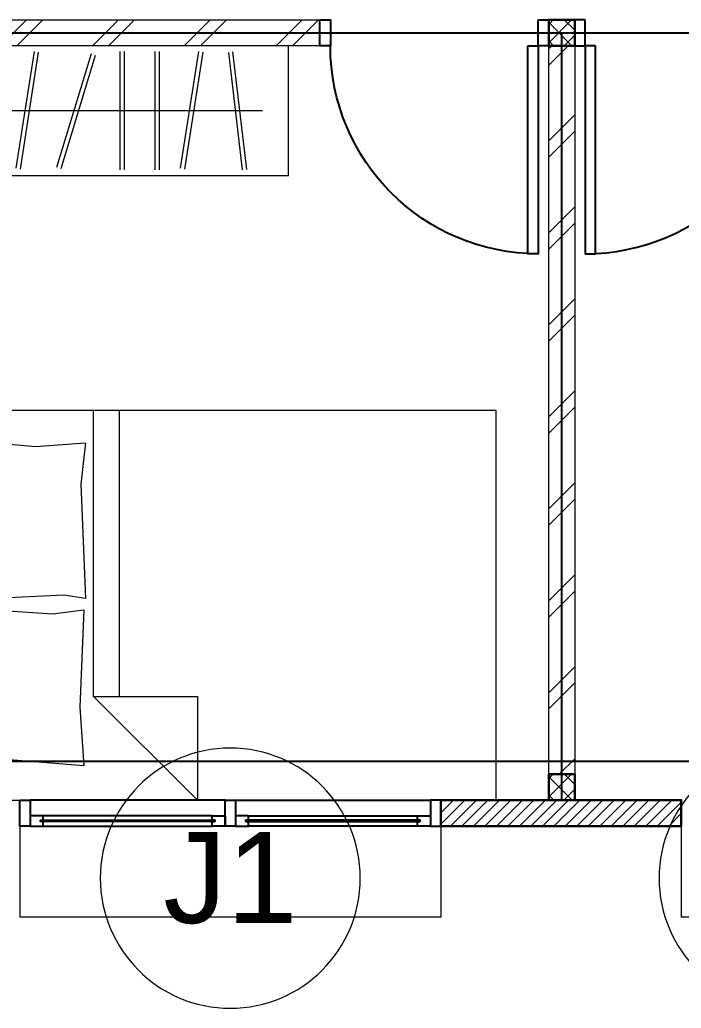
# Model space of a CAD drawing. Header units: millimetres. Extents: x -108 to 357, y -17 to 192.
# Drawn here: x 52.762 to 55.307, y 131.908 to 135.708 of the extents above; entities that cross this region are included whole.
import ezdxf
from ezdxf.enums import TextEntityAlignment as Align

# ---------------------------------------------------------------- set-up
doc = ezdxf.new("R2010")
doc.units = ezdxf.units.MM
for name, color, linetype, lineweight in [('ars', 11, 'Continuous', 0), ('KOL', 1, 'Continuous', 30), ('KOLOM', 4, 'Continuous', 9), ('lan', 7, 'Continuous', 15), ('NOT', 7, 'Continuous', 20), ('tem', 5, 'Continuous', 20)]:
    doc.layers.add(name, color=color, linetype=linetype, lineweight=lineweight)
doc.layers.add('as', color=1, linetype='Continuous', plot=False)
doc.layers.add('Kusen', color=30, linetype='Continuous')
doc.styles.add('S', font='simplex', dxfattribs={"width": 0.75})
doc.styles.get("Standard").update_dxf_attribs({"font": 'arial.ttf'})
pattern_1 = [(45, (63.4338, -0.72464), (-0.1767767, 0.1767767), []), (45, (63.4963, -0.72464), (-0.1767767, 0.1767767), [])]

# ---------------------------------------------------------------- blocks, each defined once
blk = doc.blocks.new('T. J1')
at = {"layer": 'Kusen'}
for p, q in [((-0.7188, 0.1), (-0.0688, 0.1)), ((0.7212, 0.1), (0.0712, 0.1)), ((-0.0688, 0.06), (-0.7188, 0.06)), ((0.0712, 0.06), (0.7212, 0.06)), ((-0.0188, 0), (-0.7688, 0)), ((0.0212, 0), (0.7712, 0))]:
    blk.add_line(p, q, dxfattribs=at)
for points in [[(-0.8088, 0), (-0.7688, 0), (-0.7688, 0.1), (-0.8088, 0.1)], [(-0.0188, 0), (0.0212, 0), (0.0212, 0.1), (-0.0188, 0.1)], [(0.8112, 0), (0.7712, 0), (0.7712, 0.1), (0.8112, 0.1)]]:
    blk.add_lwpolyline(points, close=True, dxfattribs=at)
for points in [[(-0.7188, 0.0775), (-0.7188, 0.06), (-0.7688, 0.06), (-0.7688, 0.1), (-0.7188, 0.1), (-0.7188, 0.0825), (-0.7288, 0.0825), (-0.7288, 0.0775), (-0.7188, 0.0775)], [(-0.0688, 0.0775), (-0.0688, 0.06), (-0.0188, 0.06), (-0.0188, 0.1), (-0.0688, 0.1), (-0.0688, 0.0825), (-0.0588, 0.0825), (-0.0588, 0.0775), (-0.0688, 0.0775)], [(0.0712, 0.0775), (0.0712, 0.06), (0.0212, 0.06), (0.0212, 0.1), (0.0712, 0.1), (0.0712, 0.0825), (0.0612, 0.0825), (0.0612, 0.0775), (0.0712, 0.0775)], [(0.7212, 0.0775), (0.7212, 0.06), (0.7712, 0.06), (0.7712, 0.1), (0.7212, 0.1), (0.7212, 0.0825), (0.7312, 0.0825), (0.7312, 0.0775), (0.7212, 0.0775)]]:
    blk.add_lwpolyline(points, dxfattribs=at)
at = {"layer": 'Kusen', "color": 141}
for points in [[(-0.7288, 0.0775), (-0.0588, 0.0775), (-0.0588, 0.0825), (-0.7288, 0.0825)], [(0.7312, 0.0775), (0.0612, 0.0775), (0.0612, 0.0825), (0.7312, 0.0825)]]:
    blk.add_lwpolyline(points, close=True, dxfattribs=at)
blk = doc.blocks.new('P.80')
at = {"layer": 'Kusen'}
for points in [[(-69.8094, -74.8368), (-69.7694, -74.8368), (-69.7694, -74.0368), (-69.8094, -74.0368)], [(-70.6094, -74.9368), (-70.5694, -74.9368), (-70.5694, -74.8368), (-70.6094, -74.8368)], [(-69.7694, -74.9368), (-69.7294, -74.9368), (-69.7294, -74.8368), (-69.7694, -74.8368)]]:
    blk.add_lwpolyline(points, close=True, dxfattribs=at)
blk.add_arc((-69.7694, -74.8368), 0.8, 90, 180, dxfattribs=at)
blk = doc.blocks.new('K 10.10')
at = {"layer": 'ars'}
h = blk.add_hatch(dxfattribs=at)
h.set_pattern_fill('_USER', color=256, scale=0.05, angle=45, double=1, pattern_type=0)
h.set_pattern_definition([(45, (0, 0), (-0.035355339, 0.035355339), []), (135, (0, 0), (-0.035355339, -0.035355339), [])])
h.paths.add_polyline_path([(1560.5383, 1380.4069), (1560.6383, 1380.4069), (1560.6383, 1380.5069), (1560.5383, 1380.5069)])
at = {"layer": 'KOL'}
blk.add_lwpolyline([(1560.5383, 1380.4069), (1560.6383, 1380.4069), (1560.6383, 1380.5069), (1560.5383, 1380.5069)], close=True, dxfattribs=at)
blk = doc.blocks.new('BED1')
at = {"color": 0, "linetype": 'Continuous'}
for points in [[(1.9976, 0), (1.9976, 1.4976), (0, 1.4976), (0, 0), (1.9976, 0)], [(1.5484, 1.0993), (1.1489, 1.0993), (1.1489, 1.4976), (1.5484, 1.0993)], [(1.9346, 1.3656), (1.9443, 1.2458), (1.9467, 1.1259), (1.9467, 1.0061), (1.9443, 0.8862), (1.9346, 0.7663), (1.707, 0.7809), (1.586, 0.7663), (1.6017, 1.1404), (1.586, 1.3656), (1.8717, 1.3426), (1.9346, 1.3656)], [(1.4492, 1.0993), (1.4492, 0)], [(1.5484, 1.0993), (1.5484, 0)], [(1.9298, 0.1235), (1.7724, 0.138), (1.5799, 0.1235), (1.5981, 0.2833), (1.5799, 0.7228), (1.6634, 0.7094), (1.9298, 0.7228)], [(1.9298, 0.1235), (1.931, 0.1332), (1.9322, 0.1429), (1.9334, 0.1513), (1.9346, 0.161), (1.9346, 0.1707), (1.9358, 0.1804), (1.937, 0.1889), (1.9383, 0.1985), (1.9383, 0.2082), (1.9395, 0.2179), (1.9407, 0.2264), (1.9407, 0.2361), (1.9419, 0.2458), (1.9419, 0.2542), (1.9431, 0.2639), (1.9431, 0.2736), (1.9443, 0.2833), (1.9443, 0.2918), (1.9455, 0.3015), (1.9455, 0.3111), (1.9455, 0.3208), (1.9467, 0.3293), (1.9467, 0.339), (1.9467, 0.3487), (1.9467, 0.3584), (1.9479, 0.3668), (1.9479, 0.3765), (1.9479, 0.3862), (1.9479, 0.3959), (1.9479, 0.4044), (1.9479, 0.414), (1.9479, 0.4237), (1.9479, 0.4334), (1.9479, 0.4419), (1.9479, 0.4516), (1.9479, 0.4613), (1.9479, 0.4709), (1.9479, 0.4794), (1.9467, 0.4891), (1.9467, 0.4988), (1.9467, 0.5085), (1.9467, 0.5169), (1.9455, 0.5266), (1.9455, 0.5363), (1.9455, 0.546), (1.9443, 0.5545), (1.9443, 0.5642), (1.9431, 0.5738), (1.9431, 0.5835), (1.9419, 0.592), (1.9419, 0.6017), (1.9407, 0.6114), (1.9407, 0.6199), (1.9395, 0.6295), (1.9383, 0.6392), (1.9383, 0.6489), (1.937, 0.6574), (1.9358, 0.6671), (1.9346, 0.6768), (1.9346, 0.6864), (1.9334, 0.6949), (1.9322, 0.7046), (1.931, 0.7143), (1.9298, 0.7228)]]:
    blk.add_lwpolyline(points, dxfattribs=at)
blk = doc.blocks.new('LEMARI1')
for points in [[(0.6998, 0.4988), (-0.6998, 0.4988)], [(-0.6998, 0), (0.6998, 0), (0.6998, 0.4988), (-0.6998, 0.4988), (-0.6998, 0)], [(-0.5387, 0.4758), (-0.4855, 0.023)], [(-0.4685, 0.0254), (-0.5206, 0.477)], [(-0.3002, 0.4746), (-0.3705, 0.0242)], [(-0.3523, 0.0218), (-0.2821, 0.4709)], [(-0.2034, 0.477), (-0.2034, 0.0218)], [(-0.1852, 0.0218), (-0.1852, 0.477)], [(-0.0678, 0.477), (-0.0678, 0.0218)], [(-0.0496, 0.0218), (-0.0496, 0.477)], [(0.1755, 0.4722), (0.0436, 0.0363)], [(0.0605, 0.0315), (0.1937, 0.4673)], [(0.3317, 0.4746), (0.2627, 0.0242)], [(0.2797, 0.0218), (0.3499, 0.4709)], [(0.4286, 0.477), (0.4286, 0.0218)], [(0.4467, 0.0218), (0.4467, 0.477)], [(0.6053, 0.477), (0.6053, 0.0218)], [(0.6235, 0.0218), (0.6235, 0.477)], [(0.6998, 0.2494), (-0.5993, 0.2494)]]:
    blk.add_lwpolyline(points)
blk = doc.blocks.new('typikal-1a')
at = {"layer": 'as'}
for p, q in [((0, 2.8), (6.2, 2.8)), ((2.5, -0.15), (2.5, 2.8))]:
    blk.add_line(p, q, dxfattribs=at)
at = {"layer": 'KOL'}
blk.add_lwpolyline([(2.035, -0.15), (2.96, -0.15), (2.96, -0.25), (2.035, -0.25)], close=True, dxfattribs=at)
at = {"layer": 'tem'}
for points in [[(1.57, 2.75), (0.05, 2.75), (0.05, 2.85), (1.57, 2.85)], [(2.45, 2.75), (2.55, 2.75), (2.55, -0.05), (2.45, -0.05)]]:
    blk.add_lwpolyline(points, close=True, dxfattribs=at)
at = {"layer": 'ars', "rotation": 180}
for name, p in [('LEMARI1', (0.7498, 2.75)), ('BED1', (2.2476, 1.3476))]:
    blk.add_blockref(name, p, dxfattribs=at)
at = {"layer": 'KOLOM', "extrusion": (0, 0, -1), "zscale": -1}
for p in [(-1563.0883, -1377.6569), (-1563.0883, -1380.5569)]:
    blk.add_blockref('K 10.10', p, dxfattribs=at)
at = {"layer": 'Kusen', "xscale": -1, "rotation": 180}
for name, p in [('P.80', (72.1794, -72.0868)), ('T. J1', (1.2238, -0.15))]:
    blk.add_blockref(name, p, dxfattribs=at)
at = {"layer": 'Kusen', "rotation": 180}
blk.add_blockref('P.80', (-67.1794, -72.0868), dxfattribs=at)
blk = doc.blocks.new('A-4')
at = {"layer": 'ars'}
h = blk.add_hatch(dxfattribs=at)
h.set_pattern_fill('TEMBOK', color=256, scale=0.25)
h.set_pattern_definition(pattern_1)
h.paths.add_polyline_path([(18.65, 46), (20.17, 46), (20.17, 45.9), (18.65, 45.9)])
h = blk.add_hatch(dxfattribs=at)
h.set_pattern_fill('TEMBOK', color=256, scale=0.25)
h.set_pattern_definition(pattern_1)
h.paths.add_polyline_path([(21.15, 45.9), (21.05, 45.9), (21.05, 43.1), (21.15, 43.1)])
h = blk.add_hatch(dxfattribs=at)
h.set_pattern_fill('ANSI31', color=256, scale=0.25, angle=180, style=0)
h.set_pattern_definition([(225, (-516.67873, 383.079584), (0.0220970869, -0.0220970869), [])])
h.paths.add_polyline_path([(20.635, 43), (21.56, 43), (21.56, 42.9), (20.635, 42.9)])
at = {"layer": 'as'}
blk.add_line((-37.2, 43.15), (37.2, 43.15), dxfattribs=at)
at = {"layer": 'lan'}
for p, q in [((19.015, 42.9), (19.015, 42.55)), ((20.635, 42.9), (20.635, 42.55)), ((21.56, 42.9), (21.56, 42.55)), ((20.635, 42.55), (19.015, 42.55)), ((22.39, 42.55), (21.56, 42.55))]:
    blk.add_line(p, q, dxfattribs=at)
blk.add_blockref('typikal-1a', (18.6, 43.15), dxfattribs=at)
blk = doc.blocks.new('NAV')
blk.add_circle((0, -0.4), 0.4)
at = {"style": 'S', "width": 0.75, "flags": 4}
blk.add_attdef('AV', text='', height=0.3, dxfattribs=at).set_placement((0, -0.4), align=Align.MIDDLE)

msp = doc.modelspace()

# ---------------------------------------------------------------- block references
msp.add_blockref('A-4', (33.74738, 89.70808))
at = {"layer": 'NOT'}
ref = msp.add_blockref('NAV', (53.57238, 132.90808), dxfattribs=dict(at, xscale=-1.25, yscale=1.25, zscale=1.25))
ref.add_attrib('AV', 'J1', dxfattribs={"layer": '0', "height": 0.35, "flags": 4}).set_placement((53.57238, 132.40808), align=Align.MIDDLE)
ref = msp.add_blockref('NAV', (55.72238, 132.90808), dxfattribs=dict(at, xscale=-1.25, yscale=1.25, zscale=1.25))
ref.add_attrib('AV', 'J2', dxfattribs={"layer": '0', "height": 0.35, "flags": 4}).set_placement((55.72238, 132.40808), align=Align.MIDDLE)

doc.saveas('drawing.dxf')
